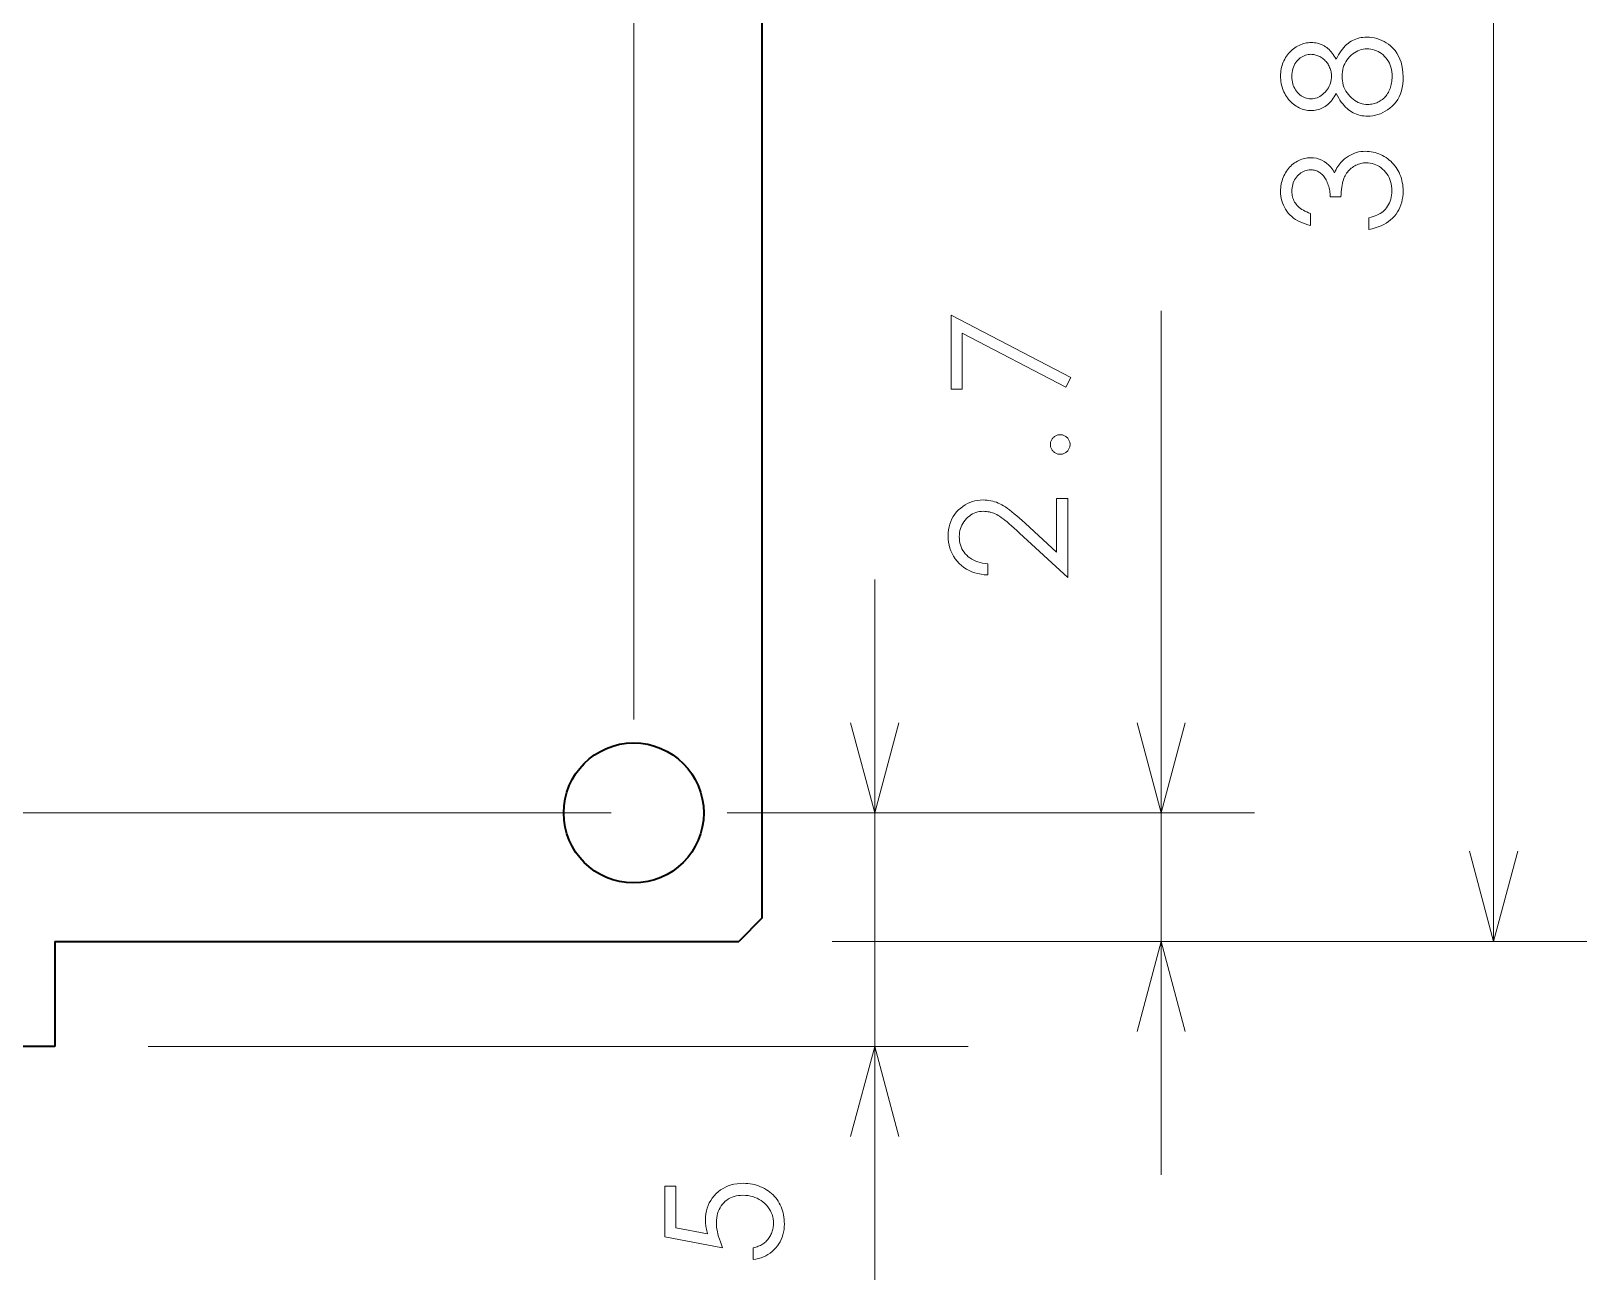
# Model space of a CAD drawing. Extents: x 33 to 237, y 66 to 156.
# Drawn here: x 75.91 to 109.24, y 87.12 to 113.86 of the extents above; entities that cross this region are included whole.
import ezdxf

# ---------------------------------------------------------------- set-up
doc = ezdxf.new("R2010")
doc.units = 0

msp = doc.modelspace()

# ---------------------------------------------------------------- linework, layer by layer
at = {"color": 7, "lineweight": 13}
for p, q in [((88.819054, 99.12117), (88.819054, 145.133728)), ((107.239899, 94.37117), (107.239899, 132.87117)), ((100.119293, 89.37117), (100.119293, 107.877258)), ((93.984009, 87.12117), (93.984009, 102.12117)), ((88.338364, 97.121162), (35.412617, 97.121162)), ((90.819054, 97.12117), (102.119293, 97.12117)), ((90.819054, 97.12117), (95.984009, 97.12117)), ((93.069054, 94.37117), (109.239899, 94.37117)), ((93.069054, 94.37117), (102.119293, 94.37117)), ((78.419052, 92.12117), (95.984009, 92.12117))]:
    msp.add_line(p, q, dxfattribs=at)
at = {"color": 7, "lineweight": 35}
for p, q in [((91.569054, 94.87117), (91.569046, 131.37117)), ((91.569054, 94.87117), (91.069054, 94.37117)), ((76.419052, 94.37117), (76.419052, 92.12117)), ((76.419052, 94.37117), (91.069054, 94.37117)), ((76.419052, 92.12117), (68.419052, 92.12117))]:
    msp.add_line(p, q, dxfattribs=at)
at = {"color": 7, "lineweight": 13}
for points in [[(103.868378, 113.262062), (103.89389, 113.311272), (103.92012, 113.357613), (103.947052, 113.401077), (103.974701, 113.441666), (104.003067, 113.479385), (104.03215, 113.514236), (104.061943, 113.546211), (104.092453, 113.575317), (104.123672, 113.601547), (104.155602, 113.624908), (104.188339, 113.645737), (104.221954, 113.664375), (104.256454, 113.680817), (104.29184, 113.695068), (104.328102, 113.707123), (104.365257, 113.716988), (104.40329, 113.724663), (104.442215, 113.730148), (104.48201, 113.733437), (104.522705, 113.734528), (104.579803, 113.732643), (104.635544, 113.726982), (104.689934, 113.717552), (104.742958, 113.704346), (104.794624, 113.68737), (104.844925, 113.666618), (104.893875, 113.64209), (104.941467, 113.613792), (104.987686, 113.581726), (105.032562, 113.545883), (105.0839, 113.497665), (105.129837, 113.445473), (105.170372, 113.389305), (105.205505, 113.329163), (105.235229, 113.265038), (105.259544, 113.196938), (105.278458, 113.124863), (105.291977, 113.048805), (105.300079, 112.968773), (105.30278, 112.884766), (105.300415, 112.803833), (105.293297, 112.726913), (105.281448, 112.654007), (105.264847, 112.585106), (105.243515, 112.520218), (105.21743, 112.459343), (105.186615, 112.402473), (105.151047, 112.349625), (105.110748, 112.300774), (105.065697, 112.255943), (105.017792, 112.215256), (104.968925, 112.178856), (104.919083, 112.146729), (104.868286, 112.118896), (104.816505, 112.095337), (104.763763, 112.076065), (104.710045, 112.061073), (104.655365, 112.050369), (104.599716, 112.043945), (104.543091, 112.041801), (104.501701, 112.042923), (104.461143, 112.046288), (104.421417, 112.051895), (104.382523, 112.059753), (104.344467, 112.069847), (104.307236, 112.082184), (104.270844, 112.096764), (104.235275, 112.113594), (104.200546, 112.13266), (104.166649, 112.153969), (104.13353, 112.177902), (104.101151, 112.204819), (104.069496, 112.234734), (104.038574, 112.267639), (104.008377, 112.303528), (103.97892, 112.342415), (103.950188, 112.384293), (103.922188, 112.429161), (103.89492, 112.47702), (103.868378, 112.52787), (103.848892, 112.492073), (103.828476, 112.458122), (103.807144, 112.425995), (103.784897, 112.395714), (103.761734, 112.367264), (103.737656, 112.340645), (103.712654, 112.315872), (103.686737, 112.292923), (103.659897, 112.27182), (103.632149, 112.252548), (103.603729, 112.235107), (103.574905, 112.219505), (103.545677, 112.205742), (103.516037, 112.19381), (103.485992, 112.183716), (103.455536, 112.175453), (103.424667, 112.169029), (103.393402, 112.164444), (103.361725, 112.16169), (103.329636, 112.160767), (103.297081, 112.161751), (103.264679, 112.16468), (103.23243, 112.169563), (103.200333, 112.176407), (103.168396, 112.185204), (103.136597, 112.195953), (103.104965, 112.208656), (103.073486, 112.223312), (103.042152, 112.239929), (103.010971, 112.258492), (102.98053, 112.278786), (102.951416, 112.300575), (102.92363, 112.32386), (102.897171, 112.348633), (102.87204, 112.374908), (102.848221, 112.402679), (102.825745, 112.431946), (102.804581, 112.462708), (102.784744, 112.494965), (102.766243, 112.528717), (102.74929, 112.563499), (102.734116, 112.598839), (102.720734, 112.634743), (102.709137, 112.671204), (102.699326, 112.708229), (102.691292, 112.745811), (102.685043, 112.783958), (102.680588, 112.82267), (102.67791, 112.861931), (102.677017, 112.901764), (102.677917, 112.940559), (102.680618, 112.978783), (102.68512, 113.016426), (102.691429, 113.053497), (102.699539, 113.089989), (102.709442, 113.125893), (102.721153, 113.161232), (102.734665, 113.195984), (102.749977, 113.230164), (102.76709, 113.263763), (102.785751, 113.296349), (102.80571, 113.327492), (102.82695, 113.357193), (102.849487, 113.385445), (102.873306, 113.412254), (102.89843, 113.437622), (102.924843, 113.46154), (102.952545, 113.484016), (102.981537, 113.505051), (103.011826, 113.524635), (103.042908, 113.542557), (103.074295, 113.558594), (103.105995, 113.572746), (103.138, 113.585007), (103.170303, 113.595383), (103.202911, 113.603874), (103.23584, 113.610474), (103.269058, 113.615189), (103.302597, 113.618019), (103.336433, 113.618965), (103.370049, 113.618073), (103.402916, 113.615395), (103.435043, 113.610931), (103.466415, 113.604683), (103.49704, 113.596657), (103.526917, 113.586838), (103.556046, 113.575241), (103.584427, 113.561859), (103.612061, 113.546692), (103.638947, 113.529739), (103.6651, 113.511002), (103.690544, 113.490479), (103.715271, 113.46817), (103.739288, 113.444084), (103.762589, 113.418205), (103.785172, 113.390549), (103.807053, 113.361099), (103.828201, 113.329872), (103.848648, 113.29686)], [(102.920044, 112.88987), (102.921265, 112.849442), (102.924911, 112.810432), (102.930984, 112.772827), (102.939491, 112.736641), (102.950424, 112.701859), (102.963791, 112.668488), (102.979591, 112.636528), (102.997818, 112.60598), (103.018478, 112.576836), (103.041565, 112.54911), (103.06633, 112.523438), (103.092041, 112.500473), (103.118683, 112.480202), (103.146255, 112.462639), (103.174759, 112.447777), (103.204208, 112.435616), (103.234589, 112.426163), (103.2659, 112.419403), (103.298149, 112.415352), (103.331329, 112.414001), (103.364334, 112.415451), (103.396698, 112.419815), (103.428436, 112.427078), (103.459549, 112.437248), (103.490021, 112.450325), (103.519882, 112.466309), (103.549103, 112.485199), (103.577698, 112.506996), (103.605667, 112.5317), (103.632996, 112.559311), (103.658669, 112.588852), (103.681641, 112.61937), (103.701904, 112.650856), (103.719467, 112.683304), (103.734329, 112.716728), (103.74649, 112.751114), (103.755951, 112.786476), (103.762711, 112.8228), (103.766754, 112.8601), (103.768112, 112.898361), (103.767502, 112.923042), (103.765663, 112.947449), (103.762604, 112.971581), (103.758316, 112.995438), (103.752815, 113.019028), (103.746086, 113.042351), (103.738129, 113.065392), (103.728958, 113.088165), (103.718552, 113.110672), (103.706924, 113.132896), (103.694244, 113.15451), (103.680649, 113.175148), (103.666168, 113.194824), (103.650772, 113.213524), (103.634491, 113.231255), (103.617294, 113.248024), (103.599205, 113.263824), (103.580215, 113.278648), (103.560318, 113.292511), (103.53952, 113.305397), (103.518272, 113.317184), (103.497002, 113.327728), (103.475716, 113.337036), (103.454414, 113.3451), (103.43309, 113.351921), (103.411758, 113.357506), (103.390396, 113.361847), (103.369034, 113.364952), (103.347641, 113.366814), (103.326233, 113.367432), (103.296219, 113.366211), (103.266678, 113.362541), (103.237625, 113.356422), (103.20903, 113.347855), (103.180923, 113.336838), (103.15329, 113.32338), (103.126129, 113.307472), (103.099449, 113.289116), (103.073242, 113.268318), (103.047516, 113.245064), (103.023293, 113.21949), (103.001625, 113.191704), (102.982506, 113.161705), (102.965935, 113.129501), (102.95192, 113.095085), (102.940445, 113.058456), (102.931519, 113.019623), (102.925148, 112.978584), (102.921326, 112.935326)], [(103.994148, 112.901764), (103.995819, 112.850929), (104.000839, 112.801765), (104.009216, 112.754265), (104.020935, 112.708427), (104.035995, 112.664253), (104.054413, 112.62175), (104.076172, 112.58091), (104.101288, 112.541733), (104.129745, 112.504227), (104.161552, 112.468384), (104.195587, 112.435127), (104.230721, 112.405365), (104.266968, 112.379105), (104.304306, 112.356354), (104.342758, 112.337097), (104.382324, 112.321342), (104.422981, 112.30909), (104.464745, 112.300339), (104.507614, 112.295082), (104.55159, 112.293335), (104.578972, 112.294083), (104.606049, 112.296326), (104.632813, 112.300064), (104.659271, 112.305298), (104.685425, 112.312027), (104.711273, 112.320251), (104.736824, 112.329971), (104.762062, 112.341194), (104.786987, 112.353905), (104.811615, 112.368111), (104.835526, 112.383659), (104.858322, 112.400406), (104.87999, 112.418335), (104.900543, 112.437454), (104.919968, 112.457764), (104.938263, 112.479263), (104.955444, 112.501953), (104.971512, 112.525826), (104.98645, 112.550896), (105.000267, 112.577156), (105.012863, 112.604431), (105.024124, 112.632561), (105.034073, 112.661537), (105.042686, 112.69136), (105.049973, 112.722038), (105.055939, 112.753563), (105.060577, 112.785942), (105.063896, 112.819168), (105.065887, 112.853241), (105.066544, 112.888168), (105.064934, 112.941772), (105.060089, 112.993126), (105.052017, 113.042244), (105.04071, 113.089119), (105.026184, 113.133751), (105.008423, 113.176132), (104.987434, 113.216278), (104.963211, 113.254173), (104.935768, 113.289833), (104.90509, 113.323242), (104.872253, 113.35392), (104.838333, 113.381371), (104.803329, 113.405586), (104.767227, 113.426575), (104.730042, 113.444336), (104.691772, 113.45887), (104.652405, 113.470169), (104.611954, 113.478241), (104.570419, 113.483086), (104.527802, 113.484703), (104.486458, 113.482994), (104.446053, 113.477867), (104.406578, 113.46933), (104.368042, 113.457375), (104.330444, 113.442001), (104.293777, 113.42321), (104.258041, 113.401009), (104.223244, 113.375389), (104.189377, 113.346352), (104.156448, 113.313896), (104.12561, 113.27903), (104.098022, 113.242752), (104.073677, 113.20507), (104.052582, 113.16597), (104.034729, 113.125465), (104.020111, 113.083542), (104.008759, 113.040215), (104.000641, 112.995476), (103.995773, 112.949326)], [(103.319435, 109.95649), (103.319435, 109.701561), (103.259003, 109.716766), (103.201416, 109.734528), (103.146698, 109.754837), (103.094826, 109.777695), (103.045815, 109.803108), (102.999649, 109.831062), (102.956345, 109.861572), (102.915901, 109.894623), (102.878311, 109.930229), (102.843567, 109.968384), (102.81192, 110.00853), (102.783615, 110.050095), (102.758629, 110.093094), (102.736977, 110.13752), (102.718658, 110.183372), (102.703667, 110.230652), (102.692001, 110.279366), (102.683678, 110.329498), (102.67868, 110.381065), (102.677017, 110.434052), (102.67791, 110.472878), (102.680588, 110.511177), (102.685043, 110.54895), (102.691292, 110.586197), (102.699326, 110.622917), (102.709137, 110.659103), (102.720734, 110.694771), (102.734116, 110.729904), (102.749283, 110.764519), (102.766243, 110.798599), (102.784706, 110.831657), (102.804413, 110.863182), (102.825363, 110.893181), (102.847549, 110.921646), (102.870972, 110.948586), (102.895645, 110.973991), (102.921555, 110.997871), (102.9487, 111.020218), (102.977097, 111.041039), (103.006729, 111.060326), (103.037109, 111.077927), (103.067772, 111.093674), (103.098701, 111.107567), (103.129906, 111.119606), (103.161377, 111.129799), (103.19313, 111.13813), (103.225143, 111.144615), (103.257439, 111.149246), (103.290001, 111.152023), (103.32283, 111.152954), (103.386078, 111.149742), (103.446625, 111.140106), (103.504501, 111.124046), (103.559677, 111.101563), (103.612183, 111.072647), (103.661987, 111.037315), (103.709122, 110.99556), (103.753563, 110.94738), (103.795319, 110.892769), (103.834396, 110.831741), (103.849686, 110.867126), (103.866348, 110.901222), (103.884354, 110.934021), (103.903732, 110.96553), (103.924469, 110.995743), (103.946564, 111.024673), (103.970016, 111.052307), (103.994827, 111.078651), (104.020996, 111.103699), (104.048531, 111.127457), (104.088776, 111.158463), (104.129974, 111.186195), (104.172119, 111.21067), (104.215225, 111.23188), (104.259277, 111.249825), (104.304276, 111.264511), (104.350235, 111.275932), (104.397141, 111.284088), (104.444992, 111.288986), (104.493805, 111.290611), (104.536102, 111.28949), (104.578003, 111.286125), (104.619514, 111.280518), (104.660629, 111.272667), (104.701363, 111.262573), (104.741699, 111.250237), (104.781647, 111.235649), (104.821205, 111.218826), (104.860367, 111.19976), (104.899139, 111.178444), (104.936844, 111.155197), (104.972801, 111.130318), (105.007004, 111.103806), (105.039459, 111.075661), (105.07016, 111.045883), (105.099106, 111.014473), (105.126312, 110.981438), (105.151764, 110.94677), (105.175461, 110.910461), (105.197411, 110.872528), (105.21743, 110.833321), (105.235344, 110.793198), (105.251144, 110.752151), (105.264847, 110.71019), (105.276443, 110.667313), (105.285919, 110.62352), (105.293297, 110.578804), (105.298569, 110.533173), (105.301727, 110.486618), (105.30278, 110.439156), (105.300919, 110.375641), (105.295334, 110.31427), (105.286034, 110.255043), (105.27301, 110.197952), (105.256256, 110.143013), (105.235786, 110.09021), (105.211594, 110.039543), (105.183678, 109.99102), (105.152039, 109.944641), (105.116684, 109.900406), (105.077721, 109.858734), (105.035278, 109.820053), (104.989349, 109.784363), (104.939934, 109.751663), (104.887039, 109.721954), (104.830658, 109.695236), (104.770782, 109.671509), (104.707443, 109.65078), (104.640602, 109.633034), (104.570282, 109.618286), (104.570282, 109.863014), (104.617554, 109.876488), (104.662125, 109.89109), (104.704025, 109.906807), (104.743225, 109.923653), (104.779755, 109.94162), (104.813591, 109.960701), (104.844742, 109.980911), (104.873215, 110.002235), (104.898987, 110.024689), (104.922089, 110.048264), (104.948242, 110.08004), (104.971649, 110.113525), (104.992294, 110.148705), (105.010193, 110.185585), (105.02533, 110.224159), (105.03772, 110.264442), (105.047363, 110.306419), (105.054245, 110.350098), (105.058372, 110.395477), (105.059753, 110.442551), (105.058121, 110.495865), (105.053223, 110.547035), (105.045067, 110.596069), (105.033646, 110.64296), (105.018959, 110.687706), (105.001015, 110.730316), (104.979805, 110.770782), (104.95533, 110.809105), (104.927597, 110.845291), (104.896591, 110.879326), (104.863403, 110.910652), (104.829086, 110.938675), (104.793655, 110.963402), (104.757095, 110.984833), (104.719421, 111.002968), (104.680618, 111.017807), (104.640701, 111.029343), (104.599655, 111.03759), (104.557487, 111.042534), (104.514206, 111.044182), (104.485153, 111.043358), (104.456482, 111.040886), (104.428192, 111.036766), (104.400269, 111.030998), (104.372711, 111.023575), (104.345543, 111.014511), (104.318741, 111.003792), (104.292313, 110.991432), (104.266258, 110.977417), (104.240578, 110.961754), (104.215714, 110.94471), (104.192108, 110.926544), (104.169754, 110.907249), (104.148666, 110.886841), (104.12883, 110.865311), (104.11026, 110.842651), (104.092941, 110.818878), (104.076881, 110.793976), (104.062073, 110.76796), (104.048531, 110.740814), (104.03611, 110.711594), (104.024673, 110.679329), (104.014221, 110.64402), (104.004753, 110.605675), (103.996277, 110.564278), (103.988777, 110.519844), (103.982269, 110.472366), (103.976746, 110.421852), (103.972206, 110.368294), (103.968658, 110.311691), (103.73922, 110.311691), (103.738617, 110.345711), (103.736801, 110.379128), (103.733788, 110.411926), (103.729568, 110.444115), (103.724136, 110.475693), (103.717499, 110.50666), (103.709656, 110.53701), (103.700607, 110.56675), (103.690353, 110.595886), (103.678886, 110.624397), (103.666489, 110.65184), (103.653427, 110.677734), (103.639702, 110.70208), (103.62532, 110.724876), (103.610268, 110.746132), (103.594559, 110.765839), (103.578186, 110.783997), (103.561142, 110.800606), (103.543442, 110.815674), (103.525078, 110.829193), (103.50621, 110.841301), (103.487015, 110.852135), (103.467468, 110.861694), (103.447578, 110.86998), (103.427353, 110.876991), (103.406792, 110.882729), (103.385887, 110.887192), (103.364639, 110.890373), (103.343063, 110.892288), (103.321136, 110.892929), (103.288948, 110.891624), (103.257645, 110.887726), (103.227219, 110.881226), (103.197678, 110.872124), (103.169029, 110.86042), (103.141258, 110.846123), (103.114372, 110.829216), (103.088364, 110.809715), (103.063248, 110.787613), (103.039017, 110.762909), (103.016411, 110.736221), (102.996185, 110.708153), (102.97834, 110.678711), (102.962875, 110.647888), (102.949791, 110.615692), (102.939087, 110.582115), (102.930756, 110.547165), (102.924805, 110.510841), (102.921234, 110.473137), (102.920044, 110.434052), (102.920959, 110.402206), (102.923683, 110.371239), (102.92823, 110.341156), (102.934601, 110.311958), (102.94278, 110.283646), (102.952782, 110.256218), (102.9646, 110.229668), (102.978241, 110.20401), (102.993698, 110.17923), (103.010971, 110.155334), (103.030426, 110.132233), (103.052406, 110.109856), (103.07692, 110.088181), (103.103973, 110.06723), (103.133553, 110.046989), (103.165665, 110.027458), (103.20031, 110.008644), (103.237488, 109.990547), (103.277191, 109.97316)], [(95.619293, 106.197441), (95.619293, 107.783104), (98.182175, 106.445572), (98.076805, 106.239929), (95.85553, 107.395607), (95.85553, 106.197441)], [(97.745399, 105.011177), (97.74601, 105.028259), (97.747849, 105.04483), (97.750908, 105.06089), (97.755188, 105.076439), (97.760696, 105.091476), (97.767426, 105.10601), (97.775375, 105.120033), (97.784561, 105.133545), (97.79496, 105.146545), (97.80658, 105.159035), (97.819092, 105.170662), (97.832146, 105.181061), (97.845741, 105.190239), (97.859879, 105.198196), (97.874565, 105.204926), (97.889793, 105.210426), (97.905563, 105.214714), (97.921875, 105.217773), (97.938736, 105.219604), (97.956139, 105.220215), (97.973228, 105.219604), (97.989822, 105.217773), (98.005928, 105.214714), (98.021538, 105.210426), (98.036652, 105.204926), (98.051285, 105.198196), (98.065414, 105.190239), (98.079048, 105.181061), (98.092194, 105.170662), (98.104851, 105.159035), (98.116638, 105.146545), (98.127182, 105.133545), (98.13649, 105.120033), (98.144547, 105.10601), (98.151375, 105.091476), (98.156952, 105.076439), (98.161301, 105.06089), (98.164398, 105.04483), (98.16626, 105.028259), (98.166885, 105.011177), (98.16626, 104.994095), (98.164398, 104.977524), (98.161301, 104.961464), (98.156952, 104.945915), (98.151375, 104.930878), (98.144547, 104.916344), (98.13649, 104.902321), (98.127182, 104.888809), (98.116638, 104.875809), (98.104851, 104.863319), (98.092194, 104.851692), (98.079048, 104.841293), (98.065414, 104.832115), (98.051285, 104.824158), (98.036652, 104.817429), (98.021538, 104.811928), (98.005928, 104.80764), (97.989822, 104.804581), (97.973228, 104.80275), (97.956139, 104.802132), (97.938736, 104.80275), (97.921875, 104.804581), (97.905563, 104.80764), (97.889793, 104.811928), (97.874565, 104.817429), (97.859879, 104.824158), (97.845741, 104.832115), (97.832146, 104.841293), (97.819092, 104.851692), (97.80658, 104.863319), (97.79496, 104.875809), (97.784561, 104.888809), (97.775375, 104.902321), (97.767426, 104.916344), (97.760696, 104.930878), (97.755188, 104.945915), (97.750908, 104.961464), (97.747849, 104.977524), (97.74601, 104.994095)], [(96.402771, 102.458488), (96.402771, 102.218857), (96.330002, 102.223167), (96.25988, 102.23201), (96.192413, 102.245399), (96.127586, 102.263321), (96.065422, 102.285774), (96.005905, 102.312775), (95.949036, 102.344307), (95.894821, 102.380379), (95.843262, 102.42099), (95.794342, 102.466141), (95.749138, 102.514671), (95.708694, 102.565422), (95.673004, 102.618408), (95.642067, 102.673615), (95.615898, 102.731049), (95.594482, 102.79071), (95.577827, 102.8526), (95.565933, 102.916718), (95.558792, 102.983055), (95.556412, 103.051628), (95.55864, 103.119308), (95.565323, 103.184357), (95.576447, 103.246773), (95.592033, 103.306557), (95.612076, 103.363701), (95.636566, 103.418213), (95.665504, 103.470093), (95.698898, 103.519333), (95.736748, 103.565941), (95.779053, 103.609917), (95.824379, 103.650444), (95.8713, 103.686707), (95.919823, 103.718697), (95.96994, 103.746422), (96.02166, 103.76989), (96.074974, 103.789085), (96.129883, 103.804016), (96.186394, 103.814674), (96.244499, 103.821075), (96.304199, 103.823212), (96.346428, 103.822189), (96.388123, 103.81913), (96.429298, 103.814034), (96.46994, 103.806892), (96.510056, 103.797714), (96.549652, 103.786499), (96.588715, 103.773239), (96.627251, 103.75795), (96.66526, 103.740616), (96.702744, 103.721237), (96.74128, 103.698921), (96.782448, 103.672768), (96.826256, 103.642769), (96.872696, 103.608932), (96.921768, 103.571259), (96.97348, 103.529739), (97.027817, 103.484375), (97.084793, 103.435173), (97.144409, 103.382133), (97.20665, 103.325249), (97.87796, 102.703224), (97.87796, 103.857201), (98.119293, 103.857201), (98.119293, 102.159378), (97.087685, 103.11451), (97.027084, 103.170601), (96.969704, 103.222633), (96.915527, 103.270599), (96.864571, 103.314507), (96.816818, 103.354355), (96.772285, 103.390137), (96.730965, 103.42186), (96.692848, 103.449516), (96.657951, 103.473114), (96.626266, 103.492653), (96.596024, 103.509285), (96.565453, 103.524162), (96.534561, 103.537292), (96.503357, 103.548668), (96.471817, 103.558296), (96.439957, 103.56617), (96.407784, 103.572296), (96.375275, 103.576675), (96.342453, 103.5793), (96.309303, 103.580177), (96.267738, 103.578606), (96.227348, 103.573891), (96.188133, 103.566025), (96.150085, 103.555023), (96.11322, 103.540878), (96.077522, 103.523582), (96.042999, 103.503143), (96.009644, 103.479568), (95.977463, 103.452843), (95.946457, 103.422974), (95.917557, 103.390823), (95.891693, 103.357269), (95.868881, 103.322296), (95.849106, 103.285919), (95.832375, 103.248131), (95.81868, 103.208931), (95.808037, 103.16832), (95.80043, 103.126305), (95.795868, 103.08287), (95.794342, 103.038025), (95.795944, 102.990906), (95.800735, 102.945404), (95.808723, 102.901512), (95.819908, 102.859238), (95.83429, 102.818581), (95.85186, 102.779533), (95.872627, 102.742096), (95.896591, 102.706284), (95.923752, 102.672081), (95.954102, 102.639488), (95.987343, 102.609077), (96.02317, 102.581398), (96.061577, 102.556458), (96.10257, 102.534256), (96.146149, 102.514786), (96.192307, 102.498055), (96.241051, 102.484062), (96.292374, 102.472801), (96.346283, 102.464279)], [(89.484009, 89.124603), (89.721947, 89.124603), (89.721947, 88.234055), (90.403458, 88.109985), (90.394409, 88.142296), (90.386322, 88.173958), (90.379181, 88.204979), (90.373001, 88.235352), (90.367767, 88.265076), (90.36348, 88.294151), (90.360153, 88.322586), (90.357773, 88.350372), (90.356339, 88.37751), (90.355865, 88.404007), (90.358154, 88.47113), (90.365005, 88.535858), (90.376442, 88.59819), (90.392441, 88.658119), (90.41301, 88.71566), (90.438156, 88.770798), (90.467873, 88.823547), (90.502159, 88.873894), (90.541023, 88.921844), (90.584457, 88.9674), (90.631454, 89.009537), (90.681015, 89.047241), (90.733154, 89.080513), (90.787849, 89.109344), (90.845116, 89.133743), (90.904953, 89.153702), (90.967346, 89.169228), (91.03231, 89.180313), (91.099838, 89.186966), (91.169937, 89.189186), (91.218819, 89.188049), (91.266876, 89.184631), (91.314125, 89.17894), (91.360558, 89.170967), (91.406174, 89.160721), (91.450974, 89.148193), (91.494957, 89.133392), (91.538124, 89.11631), (91.580475, 89.096954), (91.622009, 89.075317), (91.662178, 89.051743), (91.700424, 89.026543), (91.736755, 88.999733), (91.771164, 88.971313), (91.80365, 88.941269), (91.834213, 88.909615), (91.862862, 88.87635), (91.889587, 88.841461), (91.914391, 88.80497), (91.937271, 88.766853), (91.958099, 88.727333), (91.976738, 88.6866), (91.993179, 88.644669), (92.007431, 88.601524), (92.019485, 88.557175), (92.029358, 88.51162), (92.037025, 88.464859), (92.042511, 88.416885), (92.045799, 88.367714), (92.04689, 88.317329), (92.045029, 88.257439), (92.039452, 88.199455), (92.030144, 88.143372), (92.01712, 88.089188), (92.000366, 88.036911), (91.979897, 87.986534), (91.955704, 87.938065), (91.927788, 87.891495), (91.896156, 87.846832), (91.860794, 87.804077), (91.822479, 87.763947), (91.781967, 87.727188), (91.739273, 87.693794), (91.694382, 87.663765), (91.647293, 87.6371), (91.598015, 87.6138), (91.546547, 87.593857), (91.492882, 87.577293), (91.437027, 87.564087), (91.378983, 87.554245), (91.378983, 87.810875), (91.407326, 87.817047), (91.434586, 87.824028), (91.460762, 87.831802), (91.485847, 87.840378), (91.509842, 87.849747), (91.532753, 87.859924), (91.554573, 87.870895), (91.57531, 87.88266), (91.594955, 87.895233), (91.61351, 87.9086), (91.63118, 87.922821), (91.648148, 87.937965), (91.664421, 87.954025), (91.68, 87.971001), (91.694878, 87.988899), (91.709061, 88.007713), (91.722549, 88.027443), (91.735336, 88.048096), (91.747429, 88.069656), (91.75882, 88.092148), (91.769318, 88.115204), (91.778709, 88.138474), (91.786995, 88.161972), (91.794174, 88.185684), (91.800247, 88.209625), (91.805222, 88.23378), (91.80909, 88.258163), (91.811852, 88.282761), (91.813507, 88.307587), (91.814056, 88.332626), (91.812187, 88.381218), (91.80658, 88.428413), (91.797234, 88.474213), (91.784149, 88.518623), (91.767319, 88.561638), (91.746758, 88.603256), (91.722458, 88.643486), (91.694412, 88.68232), (91.662628, 88.719765), (91.627113, 88.755814), (91.588791, 88.789391), (91.548592, 88.819443), (91.506531, 88.845947), (91.462601, 88.868927), (91.416794, 88.888374), (91.369125, 88.904282), (91.31958, 88.916656), (91.268173, 88.925491), (91.21489, 88.930794), (91.159744, 88.932556), (91.110046, 88.930962), (91.062256, 88.92617), (91.016373, 88.918182), (90.972382, 88.906998), (90.930305, 88.892624), (90.890129, 88.875046), (90.851852, 88.854279), (90.815491, 88.830315), (90.781021, 88.803162), (90.748459, 88.772804), (90.71843, 88.739784), (90.691559, 88.70462), (90.667847, 88.667313), (90.647301, 88.627869), (90.629913, 88.586281), (90.615692, 88.542557), (90.60463, 88.496681), (90.596725, 88.448669), (90.59198, 88.398514), (90.590401, 88.346222), (90.591743, 88.301102), (90.595772, 88.254112), (90.602486, 88.205246), (90.611885, 88.154518), (90.623962, 88.101913), (90.638733, 88.047447), (90.656189, 87.991104), (90.676331, 87.932899), (90.699158, 87.872818), (90.724663, 87.810875), (89.484009, 88.042007)]]:
    msp.add_lwpolyline(points, close=True, dxfattribs=at)
for points in [[(93.46637, 99.053024), (93.984009, 97.12117), (94.501648, 99.053024)], [(99.601654, 99.053024), (100.119293, 97.12117), (100.636932, 99.053024)], [(106.72226, 96.303024), (107.239899, 94.37117), (107.757538, 96.303024)], [(100.636932, 92.439316), (100.119293, 94.37117), (99.601654, 92.439316)], [(94.501648, 90.189316), (93.984009, 92.12117), (93.46637, 90.189316)]]:
    msp.add_lwpolyline(points, dxfattribs=at)
at = {"color": 7, "lineweight": 35}
msp.add_circle((88.819054, 97.12117), 1.5, dxfattribs=at)

doc.saveas('drawing.dxf')
